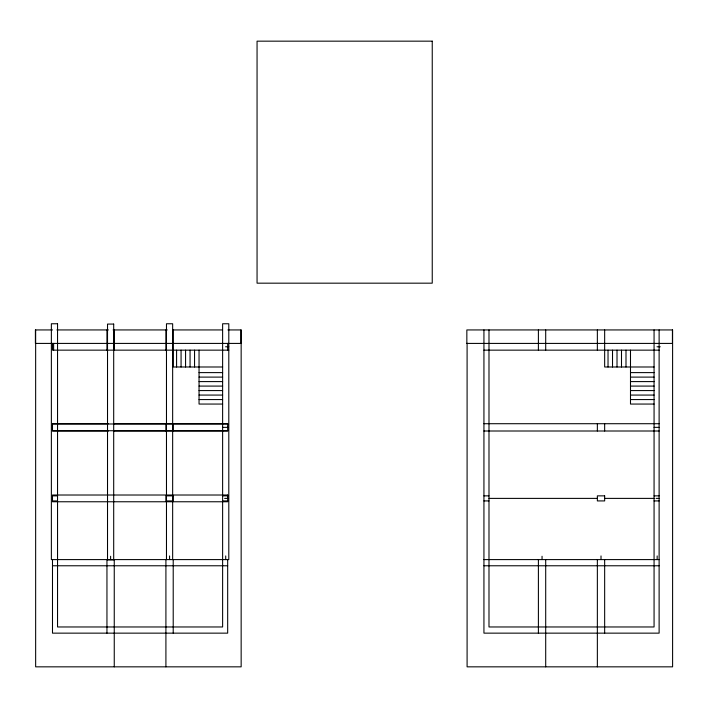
<?xml version="1.0" encoding="UTF-8"?>
<svg xmlns="http://www.w3.org/2000/svg" width="708" height="708" viewBox="0 0 708 708"><rect width="100%" height="100%" fill="white"/><g stroke="black" fill="none" stroke-linecap="round" stroke-linejoin="round"><path stroke-width="1.06" d="M52.489 329.937L35.4 329.937L35.4 343.415L240.977 343.415L240.977 329.937M56.897 329.937L108.351 329.937M113.094 329.937L167.238 329.937M172.451 329.937L222.401 329.937M227.914 329.937L241.154 329.937L241.154 666.839L35.648 666.839L35.648 329.937M225.578 346.778L228.799 346.778M657.015 346.778L660.245 346.778M228.799 350.15L52.489 350.15L52.489 343.415M483.936 350.15L659.121 350.15M222.622 366.992L173.212 366.992L173.212 329.937M654.068 366.992L604.659 366.992L604.659 329.937M199.045 372.612L222.622 372.612M630.492 372.612L654.068 372.612M199.045 377.107L222.622 377.107M630.492 377.107L654.068 377.107M199.045 381.594L222.622 381.594M630.492 381.594L654.068 381.594M199.045 386.09L222.622 386.09M630.492 386.09L654.068 386.09M199.045 390.577L222.622 390.577M630.492 390.577L654.068 390.577M199.045 395.073L222.622 395.073M630.492 395.073L654.068 395.073M199.045 399.56L222.622 399.56M630.492 399.56L654.068 399.56M222.622 404.056L199.045 404.056L199.045 350.15M654.068 404.056L630.492 404.056L630.492 350.15M108.412 423.711L52.489 423.711L52.489 431.004L108.412 431.004M113.944 423.711L227.675 423.711L227.675 431.004L113.944 431.004M483.936 423.711L659.121 423.711M52.489 423.986L227.675 423.986M222.622 427.358L227.675 427.358M654.068 427.358L659.121 427.358M52.489 430.729L227.675 430.729M483.936 431.004L659.121 431.004M52.489 495.857L57.543 495.857M222.622 495.857L227.675 495.857M483.936 495.857L488.989 495.857M654.068 495.857L659.121 495.857M224.657 498.388L227.675 498.388M488.989 498.388L597.357 498.388M604.659 498.388L654.068 498.388M656.104 498.388L659.121 498.388M52.489 500.919L57.543 500.919M222.622 500.919L227.675 500.919M483.936 500.919L488.989 500.919M654.068 500.919L659.121 500.919M483.936 559.594L659.121 559.594M52.489 565.772L227.675 565.772M483.936 565.772L659.121 565.772M672.423 329.937L672.423 343.415L466.846 343.415L466.846 329.937L672.6 329.937L672.6 666.839L467.094 666.839L467.094 343.194M659.121 329.937L659.121 633.147L483.936 633.147L483.936 329.937M657.157 555.939L657.157 559.594M654.068 329.937L654.068 626.969L488.989 626.969L488.989 329.937M625.996 350.15L625.996 366.992M621.5 350.15L621.5 366.992M617.013 350.15L617.013 366.992M612.517 350.15L612.517 366.992M608.03 350.15L608.03 366.992M604.659 423.711L604.659 431.004M604.659 559.594L604.659 633.147M601.012 555.939L601.012 559.594M597.357 329.937L597.357 350.15M597.357 423.711L597.357 431.004M597.357 559.594L597.357 666.839M545.7 329.937L545.7 350.15M545.7 559.594L545.7 666.839M542.054 556.258L542.054 559.594M538.399 329.937L538.399 350.15M538.399 559.594L538.399 633.147M227.675 343.415L227.675 350.15M227.675 559.594L227.675 633.147L52.489 633.147L52.489 559.594M225.71 555.939L225.71 559.594M194.55 350.15L194.55 366.992M190.063 350.15L190.063 366.992M185.567 350.15L185.567 366.992M181.071 350.15L181.071 366.992M176.584 350.15L176.584 366.992M173.212 423.711L173.212 431.004M173.212 559.594L173.212 633.147M172.655 559.594L172.655 323.76L166.477 323.76L166.477 559.594M169.566 555.939L169.566 559.594M165.911 329.937L165.911 350.15M165.911 423.711L165.911 431.004M165.911 559.594L165.911 666.839M114.254 329.937L114.254 350.15M114.254 559.594L114.254 666.839M110.607 556.258L110.607 559.594M106.952 329.937L106.952 350.15M106.952 559.594L106.952 633.147M53.613 343.415L53.613 350.15M432.243 41.161L257.057 41.161L257.057 283.173L432.243 283.173L432.243 41.161M57.543 323.76L51.365 323.76L51.365 559.594L228.799 559.594L228.799 323.76L222.622 323.76L222.622 626.969L57.543 626.969L57.543 323.76M113.696 324.078L107.519 324.078L107.519 559.904L113.696 559.904L113.696 324.078M227.675 495.016L52.489 495.016L52.489 501.76L227.675 501.76L227.675 495.016M173.212 495.857L165.911 495.857L165.911 500.919L173.212 500.919L173.212 495.857M604.659 495.857L597.357 495.857L597.357 500.919L604.659 500.919L604.659 495.857"/></g></svg>
